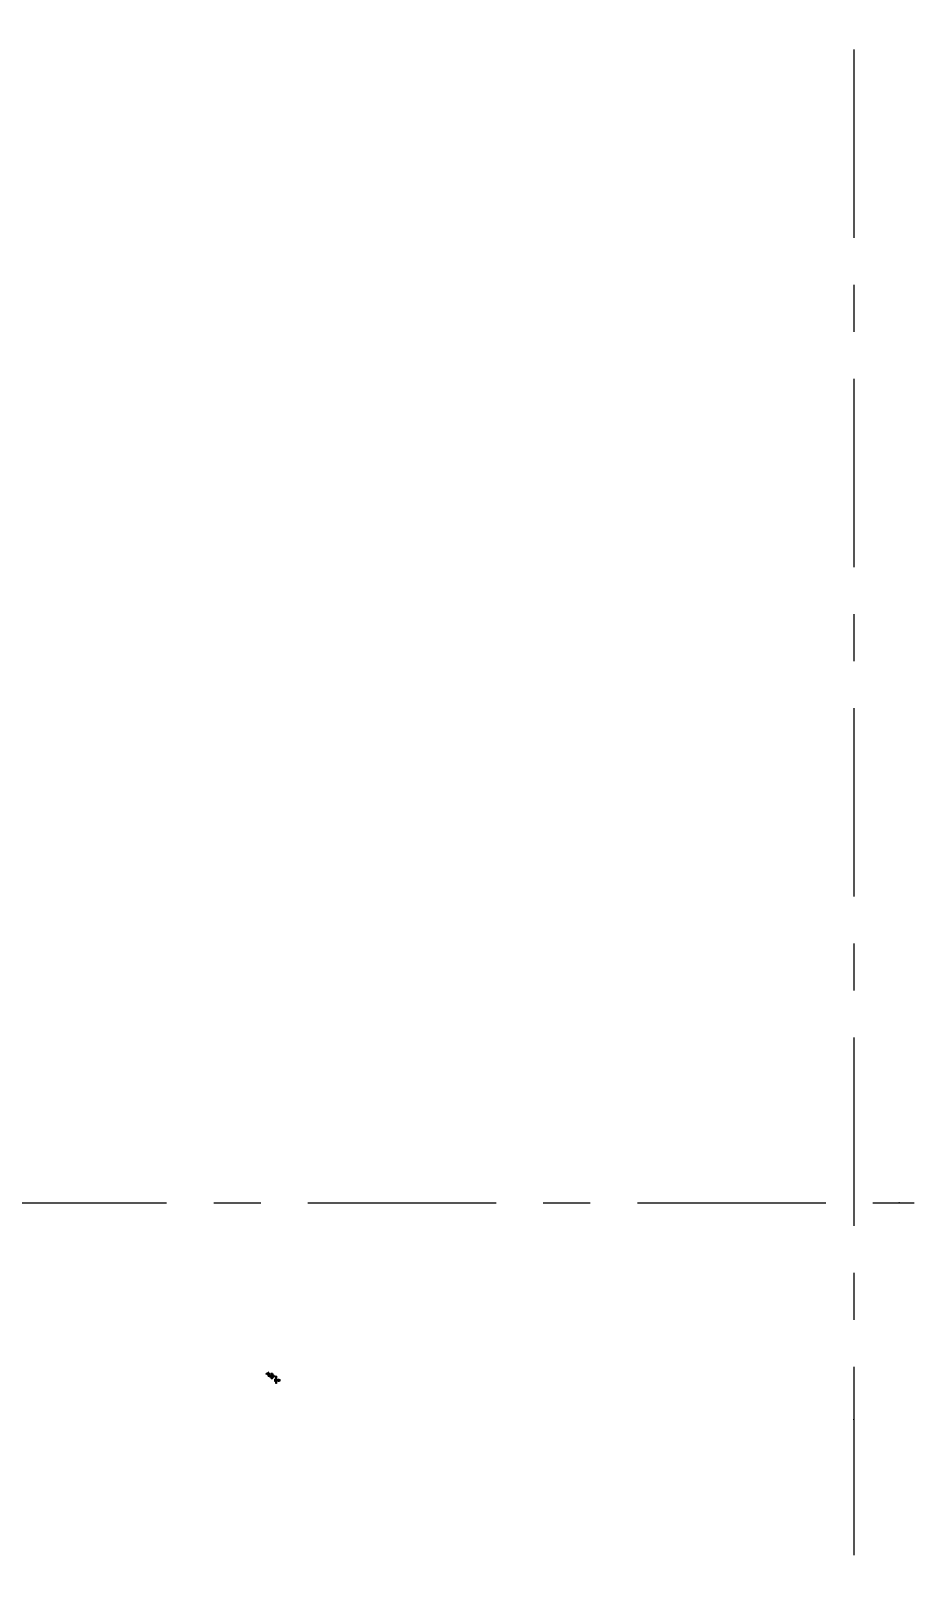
# Model space of a CAD drawing. Header units: millimetres. Extents: x 2519235 to 7246330, y 25937 to 201821.
# Drawn here: x 2753680 to 2759544, y 132012 to 142237 of the extents above; entities that cross this region are included whole.
import ezdxf
from ezdxf.enums import TextEntityAlignment as Align

# ---------------------------------------------------------------- set-up
doc = ezdxf.new("R2010")
doc.units = ezdxf.units.MM
doc.set_wipeout_variables(frame=1)
for name, pattern in [('CENTER', [50.8, 31.75, -6.35, 6.35, -6.35]), ('HIDDEN', [0.375, 0.25, -0.125]), ('TA_GL_005.00000', [13.75, 5, -1.25, 1.25, -1.25, 5])]:
    doc.linetypes.add(name, pattern=pattern)
for name, color, linetype in [('000 - 0_SYM_DWG_GRID-BUBBLE_MAIN_COLOR_1', 7, 'Continuous'), ('000 - 0_SYM_DWG_GRIDLINE_MAIN_COLOR_251', 7, 'Continuous'), ('000 - STRUCTURE_STEEL_ACCESORIES_MAIN_COLOR_2', 7, 'Continuous'), ('000 - STRUCTURE_STEEL_ACCESORIES_WIPEOUT_', 7, 'Continuous'), ('010 - ASPG_ACCESSORIES_HATCH_', 7, 'Continuous'), ('010 - ASPG_ACCESSORIES_MAIN_COLOR_1', 7, 'Continuous'), ('010 - ASPG_ACCESSORIES_SUB_COLOR_1', 7, 'Continuous'), ('010 - ASPG_ACCESSORIES_SUB_COLOR_2', 7, 'Continuous'), ('010 - ASPG_ACCESSORIES_SYMBOL_', 7, 'Continuous'), ('010 - ASPG_ACCESSORIES_WIPEOUT_', 7, 'Continuous'), ('010 - ASPG_FASTERN_DEF_SUB', 7, 'Continuous'), ('010 - ASPG_FASTERN_MAIN_COLOR_1', 7, 'Continuous'), ('010 - ASPG_FASTERN_SUB_COLOR_2', 7, 'Continuous'), ('010 - ASPG_FASTERN_SUB_COLOR_3', 7, 'Continuous')]:
    doc.layers.add(name, color=color, linetype=linetype)
doc.styles.add('Arial', font='arial.ttf', dxfattribs={"height": 300})
doc.styles.add('TA', font='', dxfattribs={"height": 4.5})
doc.styles.get('TA').set_extended_font_data('Cordia New')
pattern_1 = [(45, (68845973.911, -106253.634), (-4.0411152545, 4.0411152545), []), (45, (68845976.6053, -106253.634), (-4.0411152545, 4.0411152545), [])]

# ---------------------------------------------------------------- blocks, each defined once
blk = doc.blocks.new('*U1938')
at = {"layer": '000 - 0_SYM_DWG_GRIDLINE_MAIN_COLOR_251', "color": 7, "linetype": 'ByBlock', "ltscale": 5}
blk.add_line((20, 0), (-357, 0), dxfattribs=at)
at = {"layer": '000 - 0_SYM_DWG_GRIDLINE_MAIN_COLOR_251', "color": 7}
blk.add_point((-337, 0), dxfattribs=at)
at = {"color": 7, "style": 'TA', "flags": 1}
blk.add_attdef('LOCATION', (6, -6), '', height=4.5, rotation=270, dxfattribs=at)
at = {"layer": '000 - 0_SYM_DWG_GRID-BUBBLE_MAIN_COLOR_1', "color": 7, "style": 'Arial'}
blk.add_attdef('GRID-HEAD', text='', height=4, rotation=270, dxfattribs=at).set_placement((54, 0), align=Align.MIDDLE_CENTER)
blk = doc.blocks.new('*U1096')
at = {"layer": '000 - 0_SYM_DWG_GRIDLINE_MAIN_COLOR_251', "color": 7, "linetype": 'ByBlock', "ltscale": 5}
blk.add_line((2, 0), (-866, 0), dxfattribs=at)
at = {"layer": '000 - 0_SYM_DWG_GRIDLINE_MAIN_COLOR_251', "color": 7}
blk.add_point((-864, 0), dxfattribs=at)
at = {"color": 7, "style": 'TA', "flags": 1}
blk.add_attdef('LOCATION', (6, -6), '', height=4.5, rotation=270, dxfattribs=at)
at = {"layer": '000 - 0_SYM_DWG_GRID-BUBBLE_MAIN_COLOR_1', "color": 7, "style": 'Arial'}
blk.add_attdef('GRID-HEAD', text='', height=4, rotation=180, dxfattribs=at).set_placement((22, 0), align=Align.MIDDLE_CENTER)
blk = doc.blocks.new('W-1-PP17-ENT1_REV02_20260415-161303_PP17_ENT1_MAIN_DIMS_PL')
at = {"layer": '000 - 0_SYM_DWG_GRIDLINE_MAIN_COLOR_251', "color": 7, "linetype": 'TA_GL_005.00000'}
for name, p, xscale, yscale, zscale, rotation in [('*U1938', (24600, 0), 50.00000000000004, 50.00000000000004, 50.00000000000004, 90), ('*U1096', (-18300, -15410), 50, 50, 50, 180)]:
    blk.add_blockref(name, p, dxfattribs=dict(at, xscale=xscale, yscale=yscale, zscale=zscale, rotation=rotation))
blk = doc.blocks.new('A$C6d15e31b')
at = {"color": 7}
blk.add_blockref('W-1-PP17-ENT1_REV02_20260415-161303_PP17_ENT1_MAIN_DIMS_PL', (0, 0), dxfattribs=at)
blk = doc.blocks.new('*U3382')
at = {"layer": '010 - ASPG_ACCESSORIES_SUB_COLOR_2', "color": 7}
for p, q in [((-2, -2), (-2, 0)), ((2, -1), (2, 0)), ((-3, -2), (3, -1)), ((-3, -2), (-2, -2)), ((-3, -2), (-2, -2)), ((-3, -4), (-2, -3)), ((-3, -4), (3, -3)), ((-3, -4), (-2, -4)), ((-3, -6), (-2, -5)), ((-3, -6), (-2, -6)), ((-3, -6), (3, -5)), ((-3, -6), (-2, -5)), ((-3, -6), (-2, -6)), ((-3, -6), (3, -5)), ((-3, -7), (-2, -8)), ((-3, -7), (-2, -7)), ((-3, -7), (3, -7)), ((-3, -9), (-2, -9)), ((-3, -9), (-2, -9)), ((-3, -9), (-2, -9)), ((-3, -11), (-2, -11)), ((-3, -11), (-2, -11)), ((-3, -11), (-2, -11)), ((-2, -2), (2, -1)), ((-2, -3), (-2, -2)), ((-2, -2), (2, -2)), ((-2, -3), (2, -3)), ((-2, -5), (-2, -4)), ((-2, -4), (2, -4)), ((-2, -5), (2, -5)), ((-2, -6), (2, -5)), ((-2, -5), (2, -5)), ((-2, -6), (2, -5)), ((-2, -7), (-2, -6)), ((-2, -7), (-2, -6)), ((-2, -7), (2, -6)), ((-2, -8), (2, -7)), ((-2, -9), (-2, -8)), ((-2, -9), (-1, -9)), ((-2, -9), (-2, -9)), ((-2, -11), (-2, -9)), ((-2, -11), (-2, -11)), ((-2, -11), (-2, -11)), ((-2, -12), (-2, -11)), ((-2, -12), (-2, -16)), ((0, -17), (-2, -16)), ((0, -8), (2, -8)), ((0, -17), (2, -16)), ((1, -9), (2, -9)), ((1, -9), (3, -9)), ((1, -11), (3, -10)), ((1, -10), (2, -10)), ((1, -11), (2, -11)), ((3, -1), (2, -1)), ((3, -1), (2, -2)), ((2, -3), (2, -2)), ((3, -3), (2, -3)), ((3, -3), (2, -4)), ((2, -5), (2, -4)), ((3, -5), (2, -5)), ((2, -6), (2, -5)), ((3, -5), (2, -5)), ((2, -6), (2, -5)), ((3, -5), (2, -5)), ((3, -5), (2, -5)), ((3, -7), (2, -6)), ((3, -7), (2, -7)), ((2, -8), (2, -7)), ((3, -9), (2, -8)), ((3, -9), (2, -9)), ((2, -10), (2, -9)), ((3, -10), (2, -10)), ((3, -10), (2, -11)), ((2, -11), (2, -16))]:
    blk.add_line(p, q, dxfattribs=at)
blk.add_lwpolyline([(0, -17), (1, -11), (1, -9, 0.417657), (0, -8, 0.070993), (-2, -9), (-2, -12)], format="xyb", dxfattribs=at)
at = {"layer": '010 - ASPG_ACCESSORIES_SYMBOL_', "color": 7, "linetype": 'CENTER'}
blk.add_line((0, 6), (0, -18), dxfattribs=at)
at = {"layer": '010 - ASPG_FASTERN_MAIN_COLOR_1', "color": 7}
for p, q in [((-6, 1), (-6, 0)), ((6, 0), (-6, 0)), ((5, 1), (-5, 1)), ((-5, 1), (-4, 1)), ((-4, 5), (-4, 1)), ((4, 1), (-4, 1)), ((3, 5), (-3, 5)), ((-3, 1), (-2, 1)), ((-2, 5), (-2, 1)), ((2, 5), (2, 1)), ((2, 1), (2, 1)), ((4, 5), (4, 1)), ((5, 1), (4, 1)), ((6, 1), (6, 0))]:
    blk.add_line(p, q, dxfattribs=at)
for centre, radius, start, end in [((-5, 1), 0.3, 90, 180), ((-3, 4), 1.56, 48.0171, 131.9829), ((0, 0), 5.63, 68.2799, 111.7201), ((3, 4), 1.56, 48.0171, 131.9829), ((5, 1), 0.3, 0, 90)]:
    blk.add_arc(centre, radius, start, end, dxfattribs=at)
blk = doc.blocks.new('G$C7D677D58')
at = {"layer": '010 - ASPG_FASTERN_MAIN_COLOR_1'}
h = blk.add_hatch(dxfattribs=at)
h.set_pattern_fill('ANSI35', scale=0.02, angle=280.6768, style=0)
h.set_pattern_definition([(145.676841, (67.453535, -13.0942606), (0.00281929957, 0.00412935224), []), (145.676841, (67.4500606, -13.0949156), (0.00281929957, 0.00412935224), [0.00625, -0.00125, 0, -0.00125])])
h.paths.add_polyline_path([(0.03, 0.015), (0.024, 0.015), (0.024, 0.001), (0.03, 0.001)])
at = {"layer": '010 - ASPG_FASTERN_DEF_SUB', "color": 7, "ltscale": 0.1}
blk.add_line((0.038, 0.008), (0, 0.008, 0), dxfattribs=at)
at = {"layer": '010 - ASPG_FASTERN_MAIN_COLOR_1', "color": 7}
for p, q in [((0.002, 0.012, 0), (0.002, 0.011, 0)), ((0.007, 0.012, 0), (0.002, 0.012, 0)), ((0.002, 0.005, 0), (0.002, 0.011, 0)), ((0.007, 0.011, 0), (0.002, 0.011, 0)), ((0.007, 0.005, 0), (0.002, 0.005, 0)), ((0.002, 0.004, 0), (0.002, 0.005, 0)), ((0.007, 0.004, 0), (0.002, 0.004, 0)), ((0.007, 0.003, 0), (0.007, 0.013, 0)), ((0.012, 0.015, 0), (0.008, 0.015, 0)), ((0.012, 0.011, 0), (0.008, 0.011, 0)), ((0.012, 0.005, 0), (0.008, 0.005, 0)), ((0.012, 0.001, 0), (0.008, 0.001, 0)), ((0.013, 0, 0), (0.013, 0.016, 0)), ((0.013, 0.016, 0), (0.014, 0.016, 0)), ((0.013, 0.003, 0), (0.013, 0.013, 0)), ((0.014, 0, 0), (0.013, 0, 0)), ((0.014, 0.016, 0), (0.014, 0, 0)), ((0.03, 0), (0.03, 0.016)), ((0.03, 0.016), (0.031, 0.016)), ((0.031, 0), (0.03, 0)), ((0.031, 0.016), (0.031, 0)), ((0.031, 0.001), (0.031, 0.015)), ((0.036, 0.015), (0.031, 0.015)), ((0.036, 0.011), (0.031, 0.011)), ((0.036, 0.005), (0.031, 0.005)), ((0.036, 0.001), (0.031, 0.001)), ((0.037, 0.003), (0.037, 0.013))]:
    blk.add_line(p, q, dxfattribs=at)
at = {"layer": '010 - ASPG_FASTERN_MAIN_COLOR_1', "color": 7, "elevation": 0}
for points in [[(0.008, 0.015, 0.46188), (0.008, 0.011, 0.23094), (0.008, 0.005, 0.46188), (0.008, 0.001)], [(0.012, 0.015, -0.46188), (0.012, 0.011, -0.23094), (0.012, 0.005, -0.46188), (0.012, 0.001)], [(0.036, 0.015, -0.46188), (0.036, 0.011, -0.23094), (0.036, 0.005, -0.46188), (0.036, 0.001)]]:
    blk.add_lwpolyline(points, format="xyb", dxfattribs=at)
at = {"layer": '010 - ASPG_FASTERN_MAIN_COLOR_1', "color": 7}
blk.add_lwpolyline([(0.03, 0.015), (0.024, 0.015), (0.024, 0.001), (0.03, 0.001)], close=True, dxfattribs=at)
at = {"layer": '010 - ASPG_FASTERN_SUB_COLOR_2', "color": 7, "linetype": 'HIDDEN'}
for p, q in [((0.03, 0.012), (0.014, 0.012, 0)), ((0.03, 0.011), (0.014, 0.011, 0)), ((0.03, 0.005), (0.014, 0.005, 0)), ((0.03, 0.004), (0.014, 0.004, 0))]:
    blk.add_line(p, q, dxfattribs=at)
blk = doc.blocks.new('010 - ASPG_ACCESSORIES_BRACKET_FOR_FRAME_TYPE-1_CUT-VIEW')
at = {"color": 7}
blk.add_wipeout([(0, 25), (0, 0), (40, 0), (40, 3), (3, 3), (3, 25)], dxfattribs=at).dxf.layer = '010 - ASPG_ACCESSORIES_WIPEOUT_'
at = {"layer": '010 - ASPG_ACCESSORIES_HATCH_'}
h = blk.add_hatch(dxfattribs=at)
h.set_pattern_fill('ANSI32', scale=0.03)
h.set_pattern_definition(pattern_1)
h.paths.add_polyline_path([(1, 16), (1, 17), (1, 16), (0, 16), (0, 25), (3, 25), (3, 16)])
h = blk.add_hatch(dxfattribs=at)
h.set_pattern_fill('ANSI32', scale=0.03)
h.set_pattern_definition(pattern_1)
h.paths.add_polyline_path([(0, 0), (0, 12), (0, 12), (1, 12), (2, 11), (2, 12), (3, 12), (3, 3), (20, 3), (20, 0)])
h = blk.add_hatch(dxfattribs=at)
h.set_pattern_fill('ANSI32', scale=0.03)
h.set_pattern_definition(pattern_1)
h.paths.add_polyline_path([(29, 0), (29, 3), (40, 3), (40, 0)])
at = {"layer": '010 - ASPG_ACCESSORIES_MAIN_COLOR_1', "color": 7}
blk.add_lwpolyline([(0, 25), (0, 0), (40, 0), (40, 3), (3, 3), (3, 25)], close=True, dxfattribs=at)
at = {"layer": '010 - ASPG_ACCESSORIES_SUB_COLOR_1', "color": 7}
for points in [[(1, 16), (1, 17), (1, 16), (0, 16), (0, 25), (3, 25), (3, 16)], [(0, 0), (0, 12), (0, 12), (1, 12), (2, 11), (2, 12), (3, 12), (3, 3), (20, 3), (20, 0)], [(29, 0), (29, 3), (40, 3), (40, 0)]]:
    blk.add_lwpolyline(points, close=True, dxfattribs=at)
blk = doc.blocks.new('G$CF155826C')
at = {"layer": '010 - ASPG_FASTERN_DEF_SUB', "color": 7, "ltscale": 0.1}
blk.add_line((0, 0.008), (0.038, 0.008, 0), dxfattribs=at)
at = {"layer": '010 - ASPG_FASTERN_MAIN_COLOR_1', "color": 7}
for p, q in [((0.002, 0.015), (0.007, 0.015)), ((0.002, 0.003), (0.002, 0.013)), ((0.002, 0.011), (0.007, 0.011)), ((0.002, 0.005), (0.007, 0.005)), ((0.002, 0.001), (0.007, 0.001)), ((0.007, 0.016), (0.007, 0)), ((0.008, 0.016), (0.007, 0.016)), ((0.007, 0.001), (0.007, 0.015)), ((0.007, 0), (0.008, 0)), ((0.008, 0), (0.008, 0.016)), ((0.024, 0.016, 0), (0.024, 0, 0)), ((0.025, 0.016, 0), (0.024, 0.016, 0)), ((0.024, 0, 0), (0.025, 0, 0)), ((0.025, 0, 0), (0.025, 0.016, 0)), ((0.025, 0.003, 0), (0.025, 0.013, 0)), ((0.026, 0.015, 0), (0.031, 0.015, 0)), ((0.026, 0.011, 0), (0.031, 0.011, 0)), ((0.026, 0.005, 0), (0.031, 0.005, 0)), ((0.026, 0.001, 0), (0.031, 0.001, 0)), ((0.031, 0.003, 0), (0.031, 0.013, 0)), ((0.031, 0.012, 0), (0.036, 0.012, 0)), ((0.031, 0.011, 0), (0.037, 0.011, 0)), ((0.031, 0.005, 0), (0.037, 0.005, 0)), ((0.031, 0.004, 0), (0.036, 0.004, 0)), ((0.036, 0.012, 0), (0.037, 0.011, 0)), ((0.036, 0.004, 0), (0.037, 0.005, 0)), ((0.037, 0.005, 0), (0.037, 0.011, 0))]:
    blk.add_line(p, q, dxfattribs=at)
at = {"layer": '010 - ASPG_FASTERN_MAIN_COLOR_1', "color": 7, "elevation": 0}
for points in [[(0.002, 0.015, 0.46188), (0.002, 0.011, 0.23094), (0.002, 0.005, 0.46188), (0.002, 0.001)], [(0.026, 0.015, 0.46188), (0.026, 0.011, 0.23094), (0.026, 0.005, 0.46188), (0.026, 0.001)], [(0.031, 0.015, -0.46188), (0.031, 0.011, -0.23094), (0.031, 0.005, -0.46188), (0.031, 0.001)]]:
    blk.add_lwpolyline(points, format="xyb", dxfattribs=at)
at = {"layer": '010 - ASPG_FASTERN_SUB_COLOR_3', "color": 7, "linetype": 'HIDDEN'}
for p, q in [((0.008, 0.012), (0.024, 0.012, 0)), ((0.008, 0.011), (0.024, 0.011, 0)), ((0.008, 0.005), (0.024, 0.005, 0)), ((0.008, 0.004), (0.024, 0.004, 0))]:
    blk.add_line(p, q, dxfattribs=at)
blk = doc.blocks.new('*U2130')
at = {"color": 7}
blk.add_wipeout([(51, 75), (51, 30), (6, 30), (6, 25), (56, 25), (56, 75)], dxfattribs=at).dxf.layer = '000 - STRUCTURE_STEEL_ACCESORIES_WIPEOUT_'
at = {"layer": '010 - ASPG_ACCESSORIES_HATCH_'}
h = blk.add_hatch(dxfattribs=at)
h.set_pattern_fill('ANSI32', scale=0.03, angle=-90)
h.set_pattern_definition([(315, (-106126.7503, -14494238.6785), (1.01027881362, 1.01027881362), []), (315, (-106126.7503, -14494239.352), (1.01027881362, 1.01027881362), [])])
h.paths.add_polyline_path([(51, 75), (51, 30), (6, 30), (6, 25), (56, 25), (56, 75)])
at = {"layer": '000 - STRUCTURE_STEEL_ACCESORIES_MAIN_COLOR_2', "color": 7}
blk.add_lwpolyline([(51, 75), (51, 30), (6, 30), (6, 25), (56, 25), (56, 75)], close=True, dxfattribs=at)
at = {"color": 7, "xscale": -1, "rotation": 270}
blk.add_blockref('*U3382', (3, 11), dxfattribs=at)
at = {"color": 7, "xscale": -1000, "yscale": 1000, "zscale": 1000, "rotation": 90}
blk.add_blockref('G$C7D677D58', (32, 46, 0), dxfattribs=at)
at = {"color": 7, "xscale": -1, "rotation": 180}
blk.add_blockref('010 - ASPG_ACCESSORIES_BRACKET_FOR_FRAME_TYPE-1_CUT-VIEW', (0, 25), dxfattribs=at)
at = {"color": 7, "xscale": -1000, "yscale": 1000, "zscale": 1000, "rotation": 180}
blk.add_blockref('G$CF155826C', (42, 61), dxfattribs=at)

msp = doc.modelspace()

# ---------------------------------------------------------------- block references
at = {"color": 7}
msp.add_blockref('A$C6d15e31b', (2734544.161, 149862.194), dxfattribs=at)

# ---------------------------------------------------------------- next in the draw order: block references
at = {"color": 7, "yscale": -1}
msp.add_blockref('*U2130', (2755255.298, 133326.866), dxfattribs=at)

doc.saveas('drawing.dxf')
